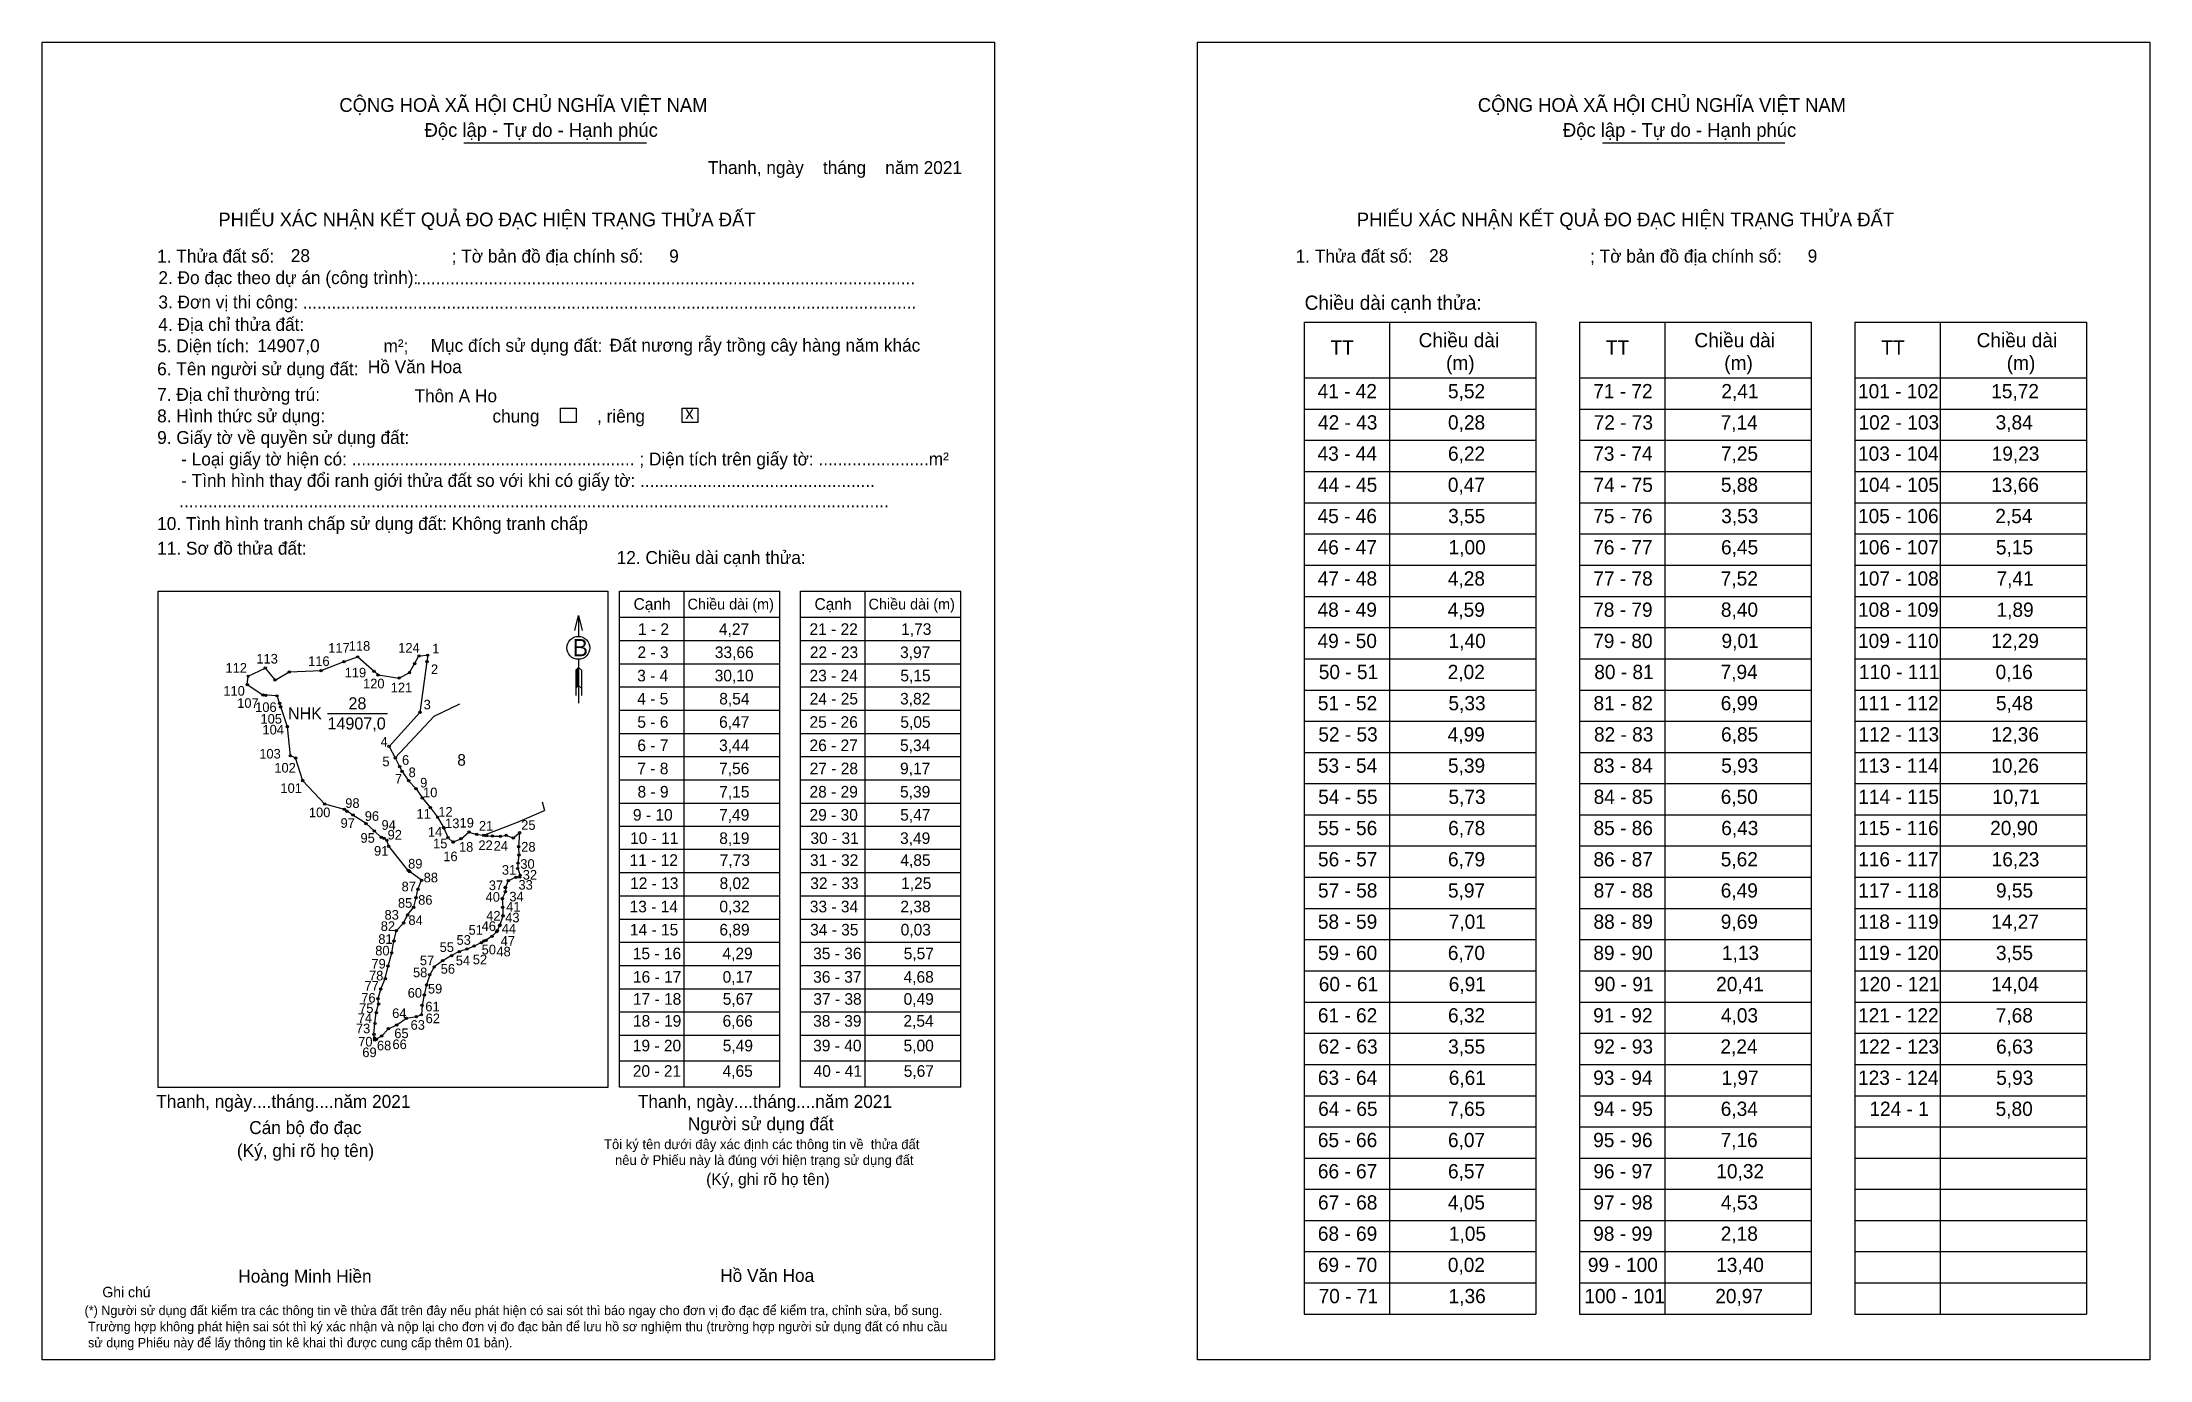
# Model space of a CAD drawing. Extents: x 545001 to 546386, y 1824158 to 1825024.
import ezdxf

# ---------------------------------------------------------------- set-up
doc = ezdxf.new("R2010")
doc.units = 0
for name, color, linetype in [('CanhThua', 7, 'Continuous'), ('kqddKhungInTrang1', 7, 'Continuous'), ('kqddKhungInTrang2', 7, 'Continuous'), ('kqddNoiDung', 7, 'Continuous'), ('kqddTemplate', 7, 'Continuous'), ('MocDinhThua', 7, 'Continuous'), ('NhanDiaChinhThua', 7, 'Continuous'), ('NhanTuCan', 7, 'Continuous'), ('RauThua', 7, 'Continuous'), ('SoHieuDinhThua', 7, 'Continuous')]:
    doc.layers.add(name, color=color, linetype=linetype)

msp = doc.modelspace()

# ---------------------------------------------------------------- linework, layer by layer
at = {"layer": 'CanhThua'}
for p, q in [((545136.3, 1824607.3), (545147.5, 1824612.6)), ((545147.5, 1824612.6), (545154, 1824604.7)), ((545154, 1824604.7), (545163.3, 1824610.1)), ((545163.3, 1824610.1), (545184.2, 1824611)), ((545184.2, 1824611), (545199.3, 1824616.9)), ((545199.3, 1824616.9), (545208.3, 1824620)), ((545208.3, 1824620), (545219, 1824610.5)), ((545219, 1824610.5), (545221.6, 1824608.1)), ((545242.3, 1824609.7), (545245.6, 1824615.5)), ((545245.6, 1824615.5), (545248.5, 1824620.6)), ((545248.5, 1824620.6), (545254.3, 1824621.1)), ((545253.7, 1824616.9), (545249.1, 1824583.5)), ((545254.3, 1824621.1), (545253.7, 1824616.9)), ((545135.7, 1824601.8), (545136.3, 1824607.3)), ((545135.7, 1824601.7), (545135.7, 1824601.8)), ((545146, 1824594.9), (545135.7, 1824601.7)), ((545221.6, 1824608.1), (545235.5, 1824606.1)), ((545235.5, 1824606.1), (545242.3, 1824609.7)), ((545147.9, 1824594.8), (545146, 1824594.9)), ((545155.3, 1824594.4), (545147.9, 1824594.8)), ((545156.9, 1824589.5), (545155.3, 1824594.4)), ((545157.7, 1824587.1), (545156.9, 1824589.5)), ((545162.1, 1824574.1), (545157.7, 1824587.1)), ((545249.1, 1824583.5), (545228.9, 1824561.2)), ((545164, 1824555), (545162.1, 1824574.1)), ((545167.5, 1824553.6), (545164, 1824555)), ((545228.9, 1824561.2), (545232.9, 1824553.6)), ((545172.2, 1824538.6), (545167.5, 1824553.6)), ((545232.9, 1824553.6), (545235.8, 1824547.9)), ((545235.8, 1824547.9), (545237.4, 1824544.8)), ((545237.4, 1824544.8), (545241.7, 1824538.6)), ((545186.6, 1824523.3), (545172.2, 1824538.6)), ((545241.7, 1824538.6), (545246.6, 1824533.4)), ((545246.6, 1824533.4), (545250.8, 1824527.2)), ((545250.8, 1824527.2), (545256, 1824520.9)), ((545199.5, 1824519.8), (545186.6, 1824523.3)), ((545201.3, 1824518.6), (545199.5, 1824519.8)), ((545205.1, 1824516.1), (545201.3, 1824518.6)), ((545213.8, 1824510.5), (545205.1, 1824516.1)), ((545256, 1824520.9), (545260.7, 1824514.7)), ((545260.7, 1824514.7), (545264.8, 1824507.8)), ((545219.1, 1824505.7), (545213.8, 1824510.5)), ((545223.7, 1824501.4), (545219.1, 1824505.7)), ((545225.6, 1824500.8), (545223.7, 1824501.4)), ((545227.4, 1824499.4), (545225.6, 1824500.8)), ((545228.7, 1824495.6), (545227.4, 1824499.4)), ((545264.8, 1824507.8), (545264.9, 1824507.5)), ((545264.9, 1824507.5), (545267.6, 1824501.2)), ((545267.6, 1824501.2), (545270.8, 1824498.3)), ((545271, 1824498.4), (545276.2, 1824500.5)), ((545276.2, 1824500.5), (545281.3, 1824504.9)), ((545281.3, 1824504.9), (545286.5, 1824503.4)), ((545286.5, 1824503.4), (545291.1, 1824502.8)), ((545291.1, 1824502.8), (545292.9, 1824502.5)), ((545292.9, 1824502.5), (545296.8, 1824502.3)), ((545296.8, 1824502.3), (545302, 1824502.2)), ((545302, 1824502.2), (545305.8, 1824502.7)), ((545305.8, 1824502.7), (545310.5, 1824501.1)), ((545310.5, 1824501.1), (545314.6, 1824504.5)), ((545314.6, 1824504.5), (545314, 1824495.3)), ((545241.5, 1824479.7), (545228.7, 1824495.6)), ((545270.8, 1824498.3), (545271, 1824498.4)), ((545314.2, 1824489.9), (545313.5, 1824484.5)), ((545314, 1824495.3), (545314.2, 1824489.9)), ((545242.4, 1824479), (545241.5, 1824479.7)), ((545250.2, 1824473.3), (545242.4, 1824479)), ((545247.8, 1824467.3), (545250.2, 1824473.3)), ((545307.2, 1824473), (545305.3, 1824468.7)), ((545312.3, 1824475.2), (545307.2, 1824473)), ((545314.7, 1824475.3), (545312.3, 1824475.2)), ((545312.3, 1824475.2), (545312.3, 1824475.2)), ((545313.5, 1824484.5), (545313.4, 1824481)), ((545313.4, 1824481), (545315, 1824476.5)), ((545315, 1824476.5), (545314.7, 1824475.3)), ((545245.1, 1824455.5), (545246.6, 1824461.8)), ((545246.6, 1824461.8), (545247.8, 1824467.3)), ((545305.3, 1824465.7), (545303.2, 1824461.2)), ((545303.2, 1824461.2), (545303.6, 1824455.5)), ((545305.3, 1824468.7), (545305.3, 1824468.3)), ((545305.3, 1824468.3), (545305.3, 1824465.7)), ((545233.7, 1824440.2), (545238.4, 1824445.2)), ((545238.4, 1824445.2), (545241, 1824450.5)), ((545241, 1824450.5), (545245.1, 1824455.5)), ((545301.7, 1824443.9), (545301.5, 1824443.4)), ((545303.7, 1824449.8), (545301.7, 1824443.9)), ((545303.6, 1824455.5), (545303.7, 1824450)), ((545303.7, 1824450), (545303.7, 1824449.8)), ((545230.6, 1824425.6), (545232.1, 1824433.4)), ((545232.1, 1824433.4), (545233.7, 1824440.2)), ((545284.7, 1824430), (545280.1, 1824428.1)), ((545289.5, 1824432.3), (545284.7, 1824430)), ((545291.3, 1824433.3), (545289.5, 1824432.3)), ((545292.5, 1824433.9), (545291.3, 1824433.3)), ((545296.4, 1824436.4), (545292.5, 1824433.9)), ((545299.5, 1824439.4), (545296.4, 1824436.4)), ((545300, 1824440.2), (545299.5, 1824439.4)), ((545301.5, 1824443.4), (545300, 1824440.2)), ((545226.4, 1824408.7), (545228.2, 1824416.9)), ((545228.2, 1824416.9), (545230.6, 1824425.6)), ((545258.5, 1824416.4), (545255.6, 1824411.2)), ((545264.1, 1824420.4), (545258.5, 1824416.4)), ((545269.9, 1824423.8), (545264.1, 1824420.4)), ((545275, 1824426.4), (545269.9, 1824423.8)), ((545280.1, 1824428.1), (545275, 1824426.4)), ((545223.4, 1824401.8), (545226.4, 1824408.7)), ((545253.5, 1824404.5), (545252, 1824398)), ((545255.6, 1824411.2), (545253.5, 1824404.5)), ((545220.5, 1824386.4), (545222, 1824392.1)), ((545221.6, 1824395.6), (545223.4, 1824401.8)), ((545222, 1824392.1), (545221.6, 1824395.6)), ((545250.6, 1824391.2), (545250.1, 1824384.9)), ((545252, 1824398), (545250.6, 1824391.2)), ((545218.9, 1824372.1), (545219.6, 1824379.2)), ((545219.6, 1824379.2), (545220.5, 1824386.4)), ((545228.4, 1824375.8), (545224, 1824370.9)), ((545233.9, 1824378.2), (545228.4, 1824375.8)), ((545240.3, 1824382.5), (545233.9, 1824378.2)), ((545246.8, 1824383.6), (545240.3, 1824382.5)), ((545250.1, 1824384.9), (545246.8, 1824383.6)), ((545219.3, 1824369.7), (545218.9, 1824372.1)), ((545219.5, 1824368.4), (545219.3, 1824369.7)), ((545220.5, 1824368.9), (545219.5, 1824368.4)), ((545219.5, 1824368.4), (545219.5, 1824368.4)), ((545224, 1824370.9), (545220.5, 1824368.9))]:
    msp.add_line(p, q, dxfattribs=at)
at = {"layer": 'kqddKhungInTrang1'}
msp.add_lwpolyline([(545000.9, 1825023.7), (545626.6, 1825023.7), (545626.6, 1824158.3), (545000.9, 1824158.3)], close=True, dxfattribs=at)
at = {"layer": 'kqddKhungInTrang2'}
msp.add_lwpolyline([(545760.1, 1825023.7), (546385.7, 1825023.7), (546385.7, 1824158.3), (545760.1, 1824158.3)], close=True, dxfattribs=at)
at = {"layer": 'kqddTemplate'}
for p, q in [((545278.1, 1824957.5), (545397.9, 1824957.5)), ((546026, 1824957.5), (546145.9, 1824957.5)), ((545830.1, 1824839.8), (545982.2, 1824839.8)), ((545830.1, 1824839.8), (545830.1, 1824188.4)), ((545886.1, 1824839.8), (545886.1, 1824188.4)), ((545982.2, 1824839.8), (545982.2, 1824188.4)), ((546011.1, 1824839.8), (546011.1, 1824188.4)), ((546011.1, 1824839.8), (546163.2, 1824839.8)), ((546067, 1824839.8), (546067, 1824188.4)), ((546163.2, 1824839.8), (546163.2, 1824188.4)), ((546192, 1824839.8), (546192, 1824188.4)), ((546192, 1824839.8), (546344.1, 1824839.8)), ((546248, 1824839.8), (546248, 1824188.4)), ((546344.1, 1824839.8), (546344.1, 1824188.4)), ((545830.1, 1824803.2), (545982.2, 1824803.2)), ((546011.1, 1824803.2), (546163.2, 1824803.2)), ((546192, 1824803.2), (546344.1, 1824803.2)), ((545830.1, 1824782.7), (545982.2, 1824782.7)), ((546011.1, 1824782.7), (546163.2, 1824782.7)), ((546192, 1824782.7), (546344.1, 1824782.7)), ((545830.1, 1824762.2), (545982.2, 1824762.2)), ((546011.1, 1824762.2), (546163.2, 1824762.2)), ((546192, 1824762.2), (546344.1, 1824762.2)), ((545830.1, 1824741.7), (545982.2, 1824741.7)), ((546011.1, 1824741.7), (546163.2, 1824741.7)), ((546192, 1824741.7), (546344.1, 1824741.7)), ((545830.1, 1824721.2), (545982.2, 1824721.2)), ((546011.1, 1824721.2), (546163.2, 1824721.2)), ((546192, 1824721.2), (546344.1, 1824721.2)), ((545830.1, 1824700.7), (545982.2, 1824700.7)), ((546011.1, 1824700.7), (546163.2, 1824700.7)), ((546192, 1824700.7), (546344.1, 1824700.7)), ((545830.1, 1824680.2), (545982.2, 1824680.2)), ((546011.1, 1824680.2), (546163.2, 1824680.2)), ((546192, 1824680.2), (546344.1, 1824680.2)), ((545380.2, 1824663.1), (545485.6, 1824663.1)), ((545380.2, 1824337.4), (545380.2, 1824663.1)), ((545422.6, 1824663.1), (545422.6, 1824337.4)), ((545485.6, 1824337.4), (545485.6, 1824663.1)), ((545499.1, 1824663.1), (545604.5, 1824663.1)), ((545499.1, 1824337.4), (545499.1, 1824663.1)), ((545541.5, 1824663.1), (545541.5, 1824337.4)), ((545604.5, 1824337.4), (545604.5, 1824663.1)), ((545830.1, 1824659.7), (545982.2, 1824659.7)), ((546011.1, 1824659.7), (546163.2, 1824659.7)), ((546192, 1824659.7), (546344.1, 1824659.7)), ((545353.3, 1824647.1), (545353.4, 1824633.4)), ((545380.2, 1824646), (545485.6, 1824646)), ((545499.1, 1824646), (545604.5, 1824646)), ((545830.1, 1824639.2), (545982.2, 1824639.2)), ((546011.1, 1824639.2), (546163.2, 1824639.2)), ((546192, 1824639.2), (546344.1, 1824639.2)), ((545380.2, 1824630.8), (545485.6, 1824630.8)), ((545499.1, 1824630.8), (545604.5, 1824630.8)), ((545353.4, 1824612.9), (545351.6, 1824611.2)), ((545353.4, 1824612.1), (545351.6, 1824610.4)), ((545353.4, 1824611.3), (545351.6, 1824609.6)), ((545351.6, 1824611.2), (545351.6, 1824594.7)), ((545353.4, 1824610.5), (545351.6, 1824608.8)), ((545353.4, 1824618.4), (545353.4, 1824589.6)), ((545353.4, 1824612.9), (545355.2, 1824611.2)), ((545355.2, 1824611.2), (545355.2, 1824594.7)), ((545380.2, 1824615.5), (545485.6, 1824615.5)), ((545499.1, 1824615.5), (545604.5, 1824615.5)), ((545830.1, 1824618.7), (545982.2, 1824618.7)), ((546011.1, 1824618.7), (546163.2, 1824618.7)), ((546192, 1824618.7), (546344.1, 1824618.7)), ((545353.4, 1824609.7), (545351.6, 1824608.1)), ((545353.4, 1824609), (545351.6, 1824607.3)), ((545353.4, 1824608.2), (545351.6, 1824606.5)), ((545353.4, 1824607.4), (545351.6, 1824605.7)), ((545353.4, 1824606.6), (545351.6, 1824604.9)), ((545353.4, 1824605.8), (545351.6, 1824604.2)), ((545353.4, 1824605.1), (545351.6, 1824603.4)), ((545353.4, 1824604.3), (545351.6, 1824602.6)), ((545353.4, 1824603.5), (545351.6, 1824601.8)), ((545353.4, 1824602.7), (545351.6, 1824601)), ((545353.4, 1824601.9), (545351.6, 1824600.2)), ((545353.4, 1824601.2), (545351.6, 1824599.5)), ((545353.4, 1824601.2), (545355.2, 1824599.5)), ((545380.2, 1824600.2), (545485.6, 1824600.2)), ((545499.1, 1824600.2), (545604.5, 1824600.2)), ((545830.1, 1824598.2), (545982.2, 1824598.2)), ((546011.1, 1824598.2), (546163.2, 1824598.2)), ((546192, 1824598.2), (546344.1, 1824598.2)), ((545380.2, 1824585), (545485.6, 1824585)), ((545499.1, 1824585), (545604.5, 1824585)), ((545380.2, 1824569.7), (545485.6, 1824569.7)), ((545499.1, 1824569.7), (545604.5, 1824569.7)), ((545830.1, 1824577.7), (545982.2, 1824577.7)), ((546011.1, 1824577.7), (546163.2, 1824577.7)), ((546192, 1824577.7), (546344.1, 1824577.7)), ((545830.1, 1824557.2), (545982.2, 1824557.2)), ((546011.1, 1824557.2), (546163.2, 1824557.2)), ((546192, 1824557.2), (546344.1, 1824557.2)), ((545380.2, 1824554.5), (545485.6, 1824554.5)), ((545499.1, 1824554.5), (545604.5, 1824554.5)), ((545380.2, 1824539.2), (545485.6, 1824539.2)), ((545499.1, 1824539.2), (545604.5, 1824539.2)), ((545830.1, 1824536.8), (545982.2, 1824536.8)), ((546011.1, 1824536.8), (546163.2, 1824536.8)), ((546192, 1824536.8), (546344.1, 1824536.8)), ((545380.2, 1824523.9), (545485.6, 1824523.9)), ((545499.1, 1824523.9), (545604.5, 1824523.9)), ((545830.1, 1824516.3), (545982.2, 1824516.3)), ((546011.1, 1824516.3), (546163.2, 1824516.3)), ((546192, 1824516.3), (546344.1, 1824516.3)), ((545380.2, 1824508.7), (545485.6, 1824508.7)), ((545499.1, 1824508.7), (545604.5, 1824508.7)), ((545485.6, 1824493.4), (545380.2, 1824493.4)), ((545604.5, 1824493.4), (545499.1, 1824493.4)), ((545830.1, 1824495.8), (545982.2, 1824495.8)), ((546011.1, 1824495.8), (546163.2, 1824495.8)), ((546192, 1824495.8), (546344.1, 1824495.8)), ((545485.6, 1824478.2), (545380.2, 1824478.2)), ((545604.5, 1824478.2), (545499.1, 1824478.2)), ((545830.1, 1824475.3), (545982.2, 1824475.3)), ((546011.1, 1824475.3), (546163.2, 1824475.3)), ((546192, 1824475.3), (546344.1, 1824475.3)), ((545485.6, 1824462.9), (545380.2, 1824462.9)), ((545604.5, 1824462.9), (545499.1, 1824462.9)), ((545485.6, 1824447.6), (545380.2, 1824447.6)), ((545604.5, 1824447.6), (545499.1, 1824447.6)), ((545830.1, 1824454.8), (545982.2, 1824454.8)), ((546011.1, 1824454.8), (546163.2, 1824454.8)), ((546192, 1824454.8), (546344.1, 1824454.8)), ((545485.6, 1824432.4), (545380.2, 1824432.4)), ((545604.5, 1824432.4), (545499.1, 1824432.4)), ((545830.1, 1824434.3), (545982.2, 1824434.3)), ((546011.1, 1824434.3), (546163.2, 1824434.3)), ((546192, 1824434.3), (546344.1, 1824434.3)), ((545485.6, 1824417.1), (545380.2, 1824417.1)), ((545604.5, 1824417.1), (545499.1, 1824417.1)), ((545830.1, 1824413.8), (545982.2, 1824413.8)), ((546011.1, 1824413.8), (546163.2, 1824413.8)), ((546192, 1824413.8), (546344.1, 1824413.8)), ((545485.6, 1824401.8), (545380.2, 1824401.8)), ((545604.5, 1824401.8), (545499.1, 1824401.8)), ((545830.1, 1824393.3), (545982.2, 1824393.3)), ((546011.1, 1824393.3), (546163.2, 1824393.3)), ((546192, 1824393.3), (546344.1, 1824393.3)), ((545485.6, 1824386.6), (545380.2, 1824386.6)), ((545604.5, 1824386.6), (545499.1, 1824386.6)), ((545485.6, 1824371.3), (545380.2, 1824371.3)), ((545604.5, 1824371.3), (545499.1, 1824371.3)), ((545830.1, 1824372.8), (545982.2, 1824372.8)), ((546011.1, 1824372.8), (546163.2, 1824372.8)), ((546192, 1824372.8), (546344.1, 1824372.8)), ((545485.6, 1824354.4), (545380.2, 1824354.4)), ((545604.5, 1824354.4), (545499.1, 1824354.4)), ((545830.1, 1824352.3), (545982.2, 1824352.3)), ((546011.1, 1824352.3), (546163.2, 1824352.3)), ((546192, 1824352.3), (546344.1, 1824352.3)), ((545485.6, 1824337.4), (545380.2, 1824337.4)), ((545604.5, 1824337.4), (545499.1, 1824337.4)), ((545830.1, 1824331.8), (545982.2, 1824331.8)), ((546011.1, 1824331.8), (546163.2, 1824331.8)), ((546192, 1824331.8), (546344.1, 1824331.8)), ((545830.1, 1824311.3), (545982.2, 1824311.3)), ((546011.1, 1824311.3), (546163.2, 1824311.3)), ((546192, 1824311.3), (546344.1, 1824311.3)), ((545830.1, 1824290.8), (545982.2, 1824290.8)), ((546011.1, 1824290.8), (546163.2, 1824290.8)), ((546192, 1824290.8), (546344.1, 1824290.8)), ((545830.1, 1824270.3), (545982.2, 1824270.3)), ((546011.1, 1824270.3), (546163.2, 1824270.3)), ((546192, 1824270.3), (546344.1, 1824270.3)), ((545830.1, 1824249.8), (545982.2, 1824249.8)), ((546011.1, 1824249.8), (546163.2, 1824249.8)), ((546192, 1824249.8), (546344.1, 1824249.8)), ((545830.1, 1824229.4), (545982.2, 1824229.4)), ((546011.1, 1824229.4), (546163.2, 1824229.4)), ((546192, 1824229.4), (546344.1, 1824229.4)), ((545830.1, 1824208.9), (545982.2, 1824208.9)), ((546011.1, 1824208.9), (546163.2, 1824208.9)), ((546192, 1824208.9), (546344.1, 1824208.9)), ((545830.1, 1824188.4), (545982.2, 1824188.4)), ((546011.1, 1824188.4), (546163.2, 1824188.4)), ((546192, 1824188.4), (546344.1, 1824188.4))]:
    msp.add_line(p, q, dxfattribs=at)
for points in [[(545341.5, 1824783.3), (545351.7, 1824783.3), (545351.7, 1824773.9), (545341.5, 1824773.9)], [(545421.5, 1824783.3), (545431.7, 1824783.3), (545431.7, 1824773.9), (545421.5, 1824773.9)], [(545077.1, 1824663.1), (545372.7, 1824663.1), (545372.7, 1824337.1), (545077.1, 1824337.1)]]:
    msp.add_lwpolyline(points, close=True, dxfattribs=at)
msp.add_lwpolyline([(545350.9, 1824637.2), (545353.3, 1824647.1), (545355.8, 1824637.2)], dxfattribs=at)
msp.add_circle((545353.2, 1824625.9), 7.51, dxfattribs=at)
at = {"layer": 'MocDinhThua'}
for centre in [(545147.5, 1824612.6), (545163.3, 1824610.1), (545184.2, 1824611), (545199.3, 1824616.9), (545208.3, 1824620), (545219, 1824610.5), (545242.3, 1824609.7), (545245.6, 1824615.5), (545248.5, 1824620.6), (545253.7, 1824616.9), (545254.3, 1824621.1), (545135.7, 1824601.8), (545135.7, 1824601.7), (545136.3, 1824607.3), (545154, 1824604.7), (545221.6, 1824608.1), (545235.5, 1824606.1), (545146, 1824594.9), (545147.9, 1824594.8), (545155.3, 1824594.4), (545156.9, 1824589.5), (545157.7, 1824587.1), (545249.1, 1824583.5), (545162.1, 1824574.1), (545164, 1824555), (545228.9, 1824561.2), (545167.5, 1824553.6), (545232.9, 1824553.6), (545235.8, 1824547.9), (545237.4, 1824544.8), (545172.2, 1824538.6), (545241.7, 1824538.6), (545246.6, 1824533.4), (545250.8, 1824527.2), (545186.6, 1824523.3), (545199.5, 1824519.8), (545201.3, 1824518.6), (545205.1, 1824516.1), (545256, 1824520.9), (545260.7, 1824514.7), (545213.8, 1824510.5), (545219.1, 1824505.7), (545223.7, 1824501.4), (545225.6, 1824500.8), (545227.4, 1824499.4), (545264.8, 1824507.8), (545264.9, 1824507.5), (545267.6, 1824501.2), (545270.8, 1824498.3), (545271, 1824498.4), (545276.2, 1824500.5), (545281.3, 1824504.9), (545286.5, 1824503.4), (545291.1, 1824502.8), (545292.9, 1824502.5), (545296.8, 1824502.3), (545302, 1824502.2), (545305.8, 1824502.7), (545310.5, 1824501.1), (545314.6, 1824504.5), (545228.7, 1824495.6), (545313.5, 1824484.5), (545314, 1824495.3), (545314.2, 1824489.9), (545241.5, 1824479.7), (545242.4, 1824479), (545250.2, 1824473.3), (545307.2, 1824473), (545312.3, 1824475.2), (545312.3, 1824475.2), (545313.4, 1824481), (545314.7, 1824475.3), (545315, 1824476.5), (545246.6, 1824461.8), (545247.8, 1824467.3), (545303.2, 1824461.2), (545305.3, 1824468.7), (545305.3, 1824468.3), (545305.3, 1824465.7), (545238.4, 1824445.2), (545241, 1824450.5), (545245.1, 1824455.5), (545301.5, 1824443.4), (545301.7, 1824443.9), (545303.6, 1824455.5), (545303.7, 1824450), (545303.7, 1824449.8), (545232.1, 1824433.4), (545233.7, 1824440.2), (545284.7, 1824430), (545289.5, 1824432.3), (545291.3, 1824433.3), (545292.5, 1824433.9), (545296.4, 1824436.4), (545299.5, 1824439.4), (545300, 1824440.2), (545228.2, 1824416.9), (545230.6, 1824425.6), (545258.5, 1824416.4), (545264.1, 1824420.4), (545269.9, 1824423.8), (545275, 1824426.4), (545280.1, 1824428.1), (545223.4, 1824401.8), (545226.4, 1824408.7), (545253.5, 1824404.5), (545255.6, 1824411.2), (545221.6, 1824395.6), (545222, 1824392.1), (545250.6, 1824391.2), (545252, 1824398), (545219.6, 1824379.2), (545220.5, 1824386.4), (545228.4, 1824375.8), (545233.9, 1824378.2), (545240.3, 1824382.5), (545246.8, 1824383.6), (545250.1, 1824384.9), (545218.9, 1824372.1), (545219.3, 1824369.7), (545219.5, 1824368.4), (545219.5, 1824368.4), (545220.5, 1824368.9), (545224, 1824370.9)]:
    msp.add_circle(centre, 0.758, dxfattribs=at)
at = {"layer": 'NhanDiaChinhThua'}
msp.add_line((545188.4, 1824582.9), (545227.9, 1824582.9), dxfattribs=at)
at = {"layer": 'RauThua'}
for p, q in [((545258.4, 1824581.1), (545275.4, 1824589.1)), ((545232.9, 1824553.6), (545258.4, 1824581.1)), ((545313.2, 1824511.5), (545319.3, 1824514.1)), ((545319.3, 1824514.1), (545330.9, 1824519)), ((545329.5, 1824524.8), (545330.9, 1824519)), ((545291.1, 1824502.8), (545313.2, 1824511.5))]:
    msp.add_line(p, q, dxfattribs=at)

# ---------------------------------------------------------------- texts
at = {"layer": 'kqddNoiDung'}
for s, height, p in [('Thanh, ngày    tháng    năm 2021  ', 8.478, (545438.3, 1824937.1)), ('28', 8.48, (545164.3, 1824879.3)), ('9', 8.48, (545412.9, 1824879)), ('28', 8.48, (545912.2, 1824879.3)), ('9', 8.48, (546160.9, 1824879)), ('........................................................................................................', 8.4782, (545246.9, 1824864.7)), ('................................................................................................................................', 8.4782, (545172.1, 1824848.6)), ('14907,0', 8.48, (545142.3, 1824820.1)), ('Đất nương rẫy trồng cây hàng năm khác', 8.478, (545373.8, 1824820.4)), ('Hồ Văn Hoa', 8.48, (545214.9, 1824806.3)), ('Thôn A Ho', 8.48, (545245.6, 1824787.2)), ('41 - 42', 9.37, (545838.9, 1824789.8)), ('5,52', 9.37, (545924.6, 1824789.8)), ('71 - 72', 9.37, (546020, 1824789.8)), ('2,41', 9.37, (546104.2, 1824789.8)), ('101 - 102', 9.37, (546194, 1824789.8)), ('15,72', 9.37, (546281.5, 1824789.8)), ('x', 8.48, (545423.4, 1824776.1)), ('42 - 43', 9.37, (545839.2, 1824769.3)), ('0,28', 9.37, (545924.6, 1824769.3)), ('72 - 73', 9.37, (546020.3, 1824769.3)), ('7,14', 9.37, (546103.7, 1824769.3)), ('102 - 103', 9.37, (546194.3, 1824769.3)), ('3,84', 9.37, (546284.4, 1824769.3)), ('43 - 44', 9.37, (545838.9, 1824748.8)), ('6,22', 9.37, (545924.6, 1824748.8)), ('73 - 74', 9.37, (546020, 1824748.8)), ('7,25', 9.37, (546103.9, 1824748.8)), ('103 - 104', 9.37, (546194, 1824748.8)), ('19,23', 9.37, (546281.8, 1824748.8)), ('44 - 45', 9.37, (545839.1, 1824728.3)), ('0,47', 9.37, (545924.5, 1824728.3)), ('74 - 75', 9.37, (546020.2, 1824728.3)), ('5,88', 9.37, (546103.9, 1824728.3)), ('104 - 105', 9.37, (546194.2, 1824728.3)), ('13,66', 9.37, (546281.5, 1824728.3)), ('45 - 46', 9.37, (545838.9, 1824707.8)), ('3,55', 9.37, (545924.7, 1824707.8)), ('75 - 76', 9.37, (546020, 1824707.8)), ('3,53', 9.37, (546104.1, 1824707.8)), ('105 - 106', 9.37, (546194, 1824707.8)), ('2,54', 9.37, (546284.2, 1824707.8)), ('46 - 47', 9.37, (545838.9, 1824687.3)), ('1,00', 9.37, (545925, 1824687.3)), ('76 - 77', 9.37, (546020, 1824687.3)), ('6,45', 9.37, (546104, 1824687.3)), ('106 - 107', 9.37, (546194.1, 1824687.3)), ('5,15', 9.37, (546284.6, 1824687.3)), ('47 - 48', 9.37, (545839, 1824666.8)), ('4,28', 9.37, (545924.5, 1824666.8)), ('77 - 78', 9.37, (546020.1, 1824666.8)), ('7,52', 9.37, (546103.8, 1824666.8)), ('107 - 108', 9.37, (546194.1, 1824666.8)), ('7,41', 9.37, (546285, 1824666.8)), ('48 - 49', 9.37, (545838.9, 1824646.3)), ('4,59', 9.37, (545924.4, 1824646.3)), ('78 - 79', 9.37, (546020, 1824646.3)), ('8,40', 9.37, (546103.9, 1824646.3)), ('108 - 109', 9.37, (546194, 1824646.3)), ('1,89', 9.37, (546285, 1824646.3)), ('1 - 2', 7.63, (545392.4, 1824634.4)), ('4,27', 7.63, (545445.6, 1824634.4)), ('21 - 22', 7.63, (545505.1, 1824634.4)), ('1,73', 7.63, (545565.3, 1824634.4)), ('2 - 3', 7.63, (545392.1, 1824619.2)), ('33,66', 7.63, (545442.9, 1824619.2)), ('22 - 23', 7.63, (545505.3, 1824619.2)), ('3,97', 7.63, (545564.6, 1824619.2)), ('49 - 50', 9.37, (545838.9, 1824625.8)), ('1,40', 9.37, (545925, 1824625.8)), ('79 - 80', 9.37, (546020, 1824625.8)), ('9,01', 9.37, (546104.3, 1824625.8)), ('109 - 110', 9.37, (546194, 1824625.8)), ('12,29', 9.37, (546281.5, 1824625.8)), ('3 - 4', 7.63, (545391.9, 1824603.9)), ('30,10', 7.63, (545442.8, 1824603.9)), ('23 - 24', 7.63, (545505.1, 1824603.9)), ('5,15', 7.63, (545564.8, 1824603.9)), ('50 - 51', 9.37, (545839.7, 1824605.4)), ('2,02', 9.37, (545924.4, 1824605.4)), ('80 - 81', 9.37, (546020.7, 1824605.4)), ('7,94', 9.37, (546103.7, 1824605.4)), ('110 - 111', 9.37, (546194.6, 1824605.4)), ('0,16', 9.37, (546284.4, 1824605.4)), ('4 - 5', 7.63, (545391.9, 1824588.7)), ('8,54', 7.63, (545445.8, 1824588.7)), ('24 - 25', 7.63, (545505.2, 1824588.7)), ('3,82', 7.63, (545564.6, 1824588.7)), ('51 - 52', 9.37, (545839.1, 1824584.9)), ('5,33', 9.37, (545924.9, 1824584.9)), ('81 - 82', 9.37, (546020.2, 1824584.9)), ('6,99', 9.37, (546103.8, 1824584.9)), ('111 - 112', 9.37, (546194, 1824584.9)), ('5,48', 9.37, (546284.6, 1824584.9)), ('5 - 6', 7.63, (545392, 1824573.4)), ('6,47', 7.63, (545445.7, 1824573.4)), ('25 - 26', 7.63, (545505.1, 1824573.4)), ('5,05', 7.63, (545564.8, 1824573.4)), ('52 - 53', 9.37, (545839.4, 1824564.4)), ('4,99', 9.37, (545924.4, 1824564.4)), ('82 - 83', 9.37, (546020.5, 1824564.4)), ('6,85', 9.37, (546104, 1824564.4)), ('112 - 113', 9.37, (546194.3, 1824564.4)), ('12,36', 9.37, (546281.5, 1824564.4)), ('6 - 7', 7.63, (545392, 1824558.1)), ('3,44', 7.63, (545445.7, 1824558.1)), ('26 - 27', 7.63, (545505.1, 1824558.1)), ('5,34', 7.63, (545564.6, 1824558.1)), ('7 - 8', 7.63, (545392, 1824542.9)), ('7,56', 7.63, (545445.7, 1824542.9)), ('27 - 28', 7.63, (545505.2, 1824542.9)), ('9,17', 7.63, (545564.6, 1824542.9)), ('53 - 54', 9.37, (545839.1, 1824543.9)), ('5,39', 9.37, (545924.6, 1824543.9)), ('83 - 84', 9.37, (546020.1, 1824543.9)), ('5,93', 9.37, (546104.1, 1824543.9)), ('113 - 114', 9.37, (546194, 1824543.9)), ('10,26', 9.37, (546281.5, 1824543.9)), ('8 - 9', 7.63, (545392.1, 1824527.6)), ('7,15', 7.63, (545445.8, 1824527.6)), ('28 - 29', 7.63, (545505.1, 1824527.6)), ('5,39', 7.63, (545564.6, 1824527.6)), ('54 - 55', 9.37, (545839.3, 1824523.4)), ('5,73', 9.37, (545924.9, 1824523.4)), ('84 - 85', 9.37, (546020.3, 1824523.4)), ('6,50', 9.37, (546103.8, 1824523.4)), ('114 - 115', 9.37, (546194.2, 1824523.4)), ('10,71', 9.37, (546282.1, 1824523.4)), ('9 - 10', 7.63, (545389.1, 1824512.4)), ('7,49', 7.63, (545445.7, 1824512.4)), ('29 - 30', 7.63, (545505.1, 1824512.4)), ('5,47', 7.63, (545564.7, 1824512.4)), ('10 - 11', 7.63, (545387.2, 1824497.1)), ('8,19', 7.63, (545445.8, 1824497.1)), ('30 - 31', 7.63, (545505.7, 1824497.1)), ('3,49', 7.63, (545564.6, 1824497.1)), ('55 - 56', 9.37, (545839.1, 1824502.9)), ('6,78', 9.37, (545924.7, 1824502.9)), ('85 - 86', 9.37, (546020.2, 1824502.9)), ('6,43', 9.37, (546104.1, 1824502.9)), ('115 - 116', 9.37, (546194, 1824502.9)), ('20,90', 9.37, (546280.8, 1824502.9)), ('11 - 12', 7.63, (545386.9, 1824482.7)), ('7,73', 7.63, (545446.1, 1824482.7)), ('31 - 32', 7.63, (545505.4, 1824482.7)), ('4,85', 7.63, (545564.8, 1824482.7)), ('56 - 57', 9.37, (545839.2, 1824482.4)), ('6,79', 9.37, (545924.6, 1824482.4)), ('86 - 87', 9.37, (546020.2, 1824482.4)), ('5,62', 9.37, (546103.8, 1824482.4)), ('116 - 117', 9.37, (546194.1, 1824482.4)), ('16,23', 9.37, (546281.8, 1824482.4)), ('12 - 13', 7.63, (545387.2, 1824467.5)), ('8,02', 7.63, (545446, 1824467.5)), ('32 - 33', 7.63, (545505.6, 1824467.5)), ('1,25', 7.63, (545565.3, 1824467.5)), ('57 - 58', 9.37, (545839.2, 1824461.9)), ('5,97', 9.37, (545924.6, 1824461.9)), ('87 - 88', 9.37, (546020.3, 1824461.9)), ('6,49', 9.37, (546103.8, 1824461.9)), ('117 - 118', 9.37, (546194.1, 1824461.9)), ('9,55', 9.37, (546284.6, 1824461.9)), ('13 - 14', 7.63, (545386.9, 1824452.2)), ('0,32', 7.63, (545445.9, 1824452.2)), ('33 - 34', 7.63, (545505.3, 1824452.2)), ('2,38', 7.63, (545564.8, 1824452.2)), ('14 - 15', 7.63, (545387.1, 1824437)), ('6,89', 7.63, (545445.9, 1824437)), ('34 - 35', 7.63, (545505.5, 1824437)), ('0,03', 7.63, (545565, 1824437)), ('58 - 59', 9.37, (545839.1, 1824441.4)), ('7,01', 9.37, (545925.1, 1824441.4)), ('88 - 89', 9.37, (546020.2, 1824441.4)), ('9,69', 9.37, (546103.8, 1824441.4)), ('118 - 119', 9.37, (546194, 1824441.4)), ('14,27', 9.37, (546281.5, 1824441.4)), ('59 - 60', 9.37, (545839.1, 1824420.9)), ('6,70', 9.37, (545924.5, 1824420.9)), ('89 - 90', 9.37, (546020.1, 1824420.9)), ('1,13', 9.37, (546104.6, 1824420.9)), ('119 - 120', 9.37, (546194, 1824420.9)), ('3,55', 9.37, (546284.6, 1824420.9)), ('15 - 16', 7.63, (545389, 1824421.4)), ('4,29', 7.63, (545447.9, 1824421.4)), ('35 - 36', 7.63, (545507.5, 1824421.4)), ('5,57', 7.63, (545567, 1824421.4)), ('16 - 17', 7.63, (545389.1, 1824406)), ('0,17', 7.63, (545448, 1824406)), ('36 - 37', 7.63, (545507.5, 1824406)), ('4,68', 7.63, (545566.9, 1824406)), ('60 - 61', 9.37, (545839.7, 1824400.4)), ('6,91', 9.37, (545925.1, 1824400.4)), ('90 - 91', 9.37, (546020.6, 1824400.4)), ('20,41', 9.37, (546100.8, 1824400.4)), ('120 - 121', 9.37, (546194.6, 1824400.4)), ('14,04', 9.37, (546281.4, 1824400.4)), ('17 - 18', 7.63, (545389.1, 1824391.5)), ('5,67', 7.63, (545448.1, 1824391.5)), ('37 - 38', 7.63, (545507.6, 1824391.5)), ('0,49', 7.63, (545566.9, 1824391.5)), ('61 - 62', 9.37, (545839.1, 1824379.9)), ('6,32', 9.37, (545924.6, 1824379.9)), ('91 - 92', 9.37, (546020, 1824379.9)), ('4,03', 9.37, (546103.9, 1824379.9)), ('121 - 122', 9.37, (546194, 1824379.9)), ('7,68', 9.37, (546284.5, 1824379.9)), ('18 - 19', 7.63, (545389.1, 1824377.1)), ('6,66', 7.63, (545448, 1824377.1)), ('38 - 39', 7.63, (545507.5, 1824377.1)), ('2,54', 7.63, (545566.8, 1824377.1)), ('19 - 20', 7.63, (545389, 1824360.9)), ('5,49', 7.63, (545448.1, 1824360.9)), ('39 - 40', 7.63, (545507.5, 1824360.9)), ('5,00', 7.63, (545566.9, 1824360.9)), ('62 - 63', 9.37, (545839.4, 1824359.4)), ('3,55', 9.37, (545924.7, 1824359.4)), ('92 - 93', 9.37, (546020.3, 1824359.4)), ('2,24', 9.37, (546103.6, 1824359.4)), ('122 - 123', 9.37, (546194.3, 1824359.4)), ('6,63', 9.37, (546284.7, 1824359.4)), ('20 - 21', 7.63, (545389, 1824344.2)), ('4,65', 7.63, (545448, 1824344.2)), ('40 - 41', 7.63, (545507.8, 1824344.2)), ('5,67', 7.63, (545567, 1824344.2)), ('63 - 64', 9.37, (545839.1, 1824338.9)), ('6,61', 9.37, (545925.1, 1824338.9)), ('93 - 94', 9.37, (546020, 1824338.9)), ('1,97', 9.37, (546104.3, 1824338.9)), ('123 - 124', 9.37, (546194, 1824338.9)), ('5,93', 9.37, (546284.8, 1824338.9)), ('Thanh, ngày....tháng....năm 2021', 8.478, (545075.9, 1824323.8)), ('Thanh, ngày....tháng....năm 2021', 8.478, (545392.3, 1824323.8)), ('64 - 65', 9.37, (545839.3, 1824318.5)), ('7,65', 9.37, (545924.7, 1824318.5)), ('94 - 95', 9.37, (546020.2, 1824318.5)), ('6,34', 9.37, (546103.8, 1824318.5)), ('124 - 1', 9.37, (546201.5, 1824318.5)), ('5,80', 9.37, (546284.4, 1824318.5)), ('65 - 66', 9.37, (545839.1, 1824298)), ('6,07', 9.37, (545924.6, 1824298)), ('95 - 96', 9.37, (546020, 1824298)), ('7,16', 9.37, (546103.7, 1824298)), ('66 - 67', 9.37, (545839.1, 1824277.5)), ('6,57', 9.37, (545924.6, 1824277.5)), ('96 - 97', 9.37, (546020.1, 1824277.5)), ('10,32', 9.37, (546100.9, 1824277.5)), ('67 - 68', 9.37, (545839.2, 1824257)), ('4,05', 9.37, (545924.5, 1824257)), ('97 - 98', 9.37, (546020.1, 1824257)), ('4,53', 9.37, (546103.9, 1824257)), ('68 - 69', 9.37, (545839.1, 1824236.5)), ('1,05', 9.37, (545925.2, 1824236.5)), ('98 - 99', 9.37, (546020, 1824236.5)), ('2,18', 9.37, (546103.8, 1824236.5)), ('69 - 70', 9.37, (545839.1, 1824216)), ('0,02', 9.37, (545924.5, 1824216)), ('99 - 100', 9.37, (546016.5, 1824216)), ('13,40', 9.37, (546100.8, 1824216)), ('Hồ Văn Hoa', 8.48, (545446.4, 1824209.5)), ('70 - 71', 9.37, (545839.6, 1824195.5)), ('1,36', 9.37, (545925, 1824195.5)), ('100 - 101', 9.37, (546014.2, 1824195.5)), ('20,97', 9.37, (546100.2, 1824195.5))]:
    msp.add_text(s, height=height, dxfattribs=at).set_placement(p)
at = {"layer": 'kqddTemplate'}
for s, height, p in [('CỘNG HOÀ XÃ HỘI CHỦ NGHĨA VIỆT NAM', 9.043, (545196.2, 1824977.9)), ('CỘNG HOÀ XÃ HỘI CHỦ NGHĨA VIỆT NAM', 9.043, (545944.2, 1824977.9)), ('Độc lập - Tự do - Hạnh phúc', 9.043, (545252.2, 1824961.5)), ('Độc lập - Tự do - Hạnh phúc', 9.043, (546000.1, 1824961.5)), ('PHIẾU XÁC NHẬN KẾT QUẢ ĐO ĐẠC HIỆN TRẠNG THỬA ĐẤT', 9.043, (545116.7, 1824902.7)), ('PHIẾU XÁC NHẬN KẾT QUẢ ĐO ĐẠC HIỆN TRẠNG THỬA ĐẤT', 9.043, (545864.7, 1824902.7)), ('1. Thửa đất số:                                     ; Tờ bản đồ địa chính số:', 8.478, (545076.5, 1824878.9)), ('1. Thửa đất số:                                     ; Tờ bản đồ địa chính số:', 8.478, (545824.5, 1824878.9)), ('2. Đo đạc theo dự án (công trình): ', 8.478, (545077.3, 1824864.8)), ('3. Đơn vị thi công: ', 8.478, (545077.3, 1824848.8)), ('Chiều dài cạnh thửa:', 9.368, (545830.4, 1824847.9)), ('4. Địa chỉ thửa đất:', 8.478, (545077.3, 1824834.1)), ('Chiều dài', 9.37, (545905.3, 1824823.3)), ('Chiều dài', 9.37, (546086.5, 1824823.3)), ('Chiều dài', 9.37, (546271.9, 1824823.3)), ('5. Diện tích:                            m²; ', 8.478, (545076.5, 1824820)), ('Mục đích sử dụng đất:', 8.478, (545256.2, 1824820.3)), ('TT', 9.37, (545847.4, 1824818.5)), ('(m)', 9.37, (545923.3, 1824808.4)), ('TT', 9.37, (546028.3, 1824818.5)), ('(m)', 9.37, (546106.1, 1824808.4)), ('TT', 9.37, (546209.3, 1824818.5)), ('(m)', 9.37, (546291.7, 1824808.4)), ('6. Tên người sử dụng đất:', 8.478, (545076.5, 1824804.9)), ('7. Địa chỉ thường trú:', 8.478, (545076.5, 1824788.1)), ('8. Hình thức sử dụng:', 8.478, (545076.5, 1824774)), ('chung            , riêng', 8.478, (545296.8, 1824773.9)), ('9. Giấy tờ về quyền sử dụng đất:', 8.478, (545076.5, 1824759.8)), ('     - Loại giấy tờ hiện có: ........................................................... ; Diện tích trên giấy tờ: .......................m²', 8.4782, (545076.5, 1824745.7)), ('     - Tình hình thay đổi ranh giới thửa đất so với khi có giấy tờ: .................................................', 8.4782, (545076.5, 1824731.6)), ('10. Tình hình tranh chấp sử dụng đất: Không tranh chấp', 8.478, (545076.5, 1824703.3)), ('....................................................................................................................................................', 8.4782, (545091, 1824718.2)), ('11. Sơ đồ thửa đất:', 8.478, (545076.5, 1824687.1)), ('12. Chiều dài cạnh thửa:', 8.478, (545378.4, 1824681)), ('Cạnh', 7.63, (545389.5, 1824650.9)), ('Chiều dài (m)', 7.065, (545425, 1824651.1)), ('Cạnh', 7.63, (545508.4, 1824650.9)), ('Chiều dài (m)', 7.065, (545543.9, 1824651.1)), ('B', 11.3, (545349.5, 1824620.4)), ('Cán bộ đo đạc', 8.478, (545137, 1824306.6)), ('Người sử dụng đất', 8.478, (545425.2, 1824309.1)), ('(Ký, ghi rõ họ tên)', 8.478, (545128.9, 1824291.6)), ('Tôi ký tên dưới đây xác định các thông tin về  thửa đất ', 6.41, (545370.1, 1824296.7)), ('nêu ở Phiếu này là đúng với hiện trạng sử dụng đất', 6.41, (545377.3, 1824286.3)), ('(Ký, ghi rõ họ tên)', 7.63, (545437.2, 1824273.2)), ('Hoàng Minh Hiền', 8.478, (545129.8, 1824209)), ('(*) Người sử dụng đất kiểm tra các thông tin về thửa đất trên đây nếu phát hiện có sai sót thì báo ngay cho đơn vị đo đạc để kiểm tra, chỉnh sửa, bổ sung.', 6.1806, (545028.8, 1824187.7)), ('Ghi chú', 6.87, (545040.5, 1824199.4)), (' Trường hợp không phát hiện sai sót thì ký xác nhận và nộp lại cho đơn vị đo đạc bản để lưu hồ sơ nghiệm thu (trường hợp người sử dụng đất có nhu cầu', 6.1806, (545028.8, 1824177.1)), (' sử dụng Phiếu này để lấy thông tin kê khai thì được cung cấp thêm 01 bản).', 6.181, (545028.8, 1824166.5))]:
    msp.add_text(s, height=height, dxfattribs=at).set_placement(p)
at = {"layer": 'NhanDiaChinhThua'}
for s, p in [('NHK', (545162.4, 1824578.9)), ('28', (545202.2, 1824585.5)), ('14907,0', (545188.4, 1824572.3))]:
    msp.add_text(s, height=7.92, dxfattribs=at).set_placement(p)
at = {"layer": 'NhanTuCan'}
msp.add_text('8', height=7.58, dxfattribs=at).set_placement((545273.7, 1824548.5))
at = {"layer": 'SoHieuDinhThua'}
for s, p in [('117', (545188.9, 1824622.7)), ('118', (545202.4, 1824624)), ('124', (545234.9, 1824622.8)), ('1', (545257.2, 1824622.3)), ('112', (545121.4, 1824609.6)), ('113', (545141.7, 1824615.6)), ('116', (545175.7, 1824614)), ('119', (545199.7, 1824606.5)), ('2', (545256.4, 1824608.7)), ('110', (545120, 1824594.5)), ('120', (545211.8, 1824599.3)), ('121', (545230, 1824596.7)), ('107', (545129.1, 1824586.5)), ('106', (545140.9, 1824583.8)), ('105', (545144.4, 1824576.1)), ('3', (545251.6, 1824585.5)), ('104', (545145.7, 1824569)), ('103', (545143.6, 1824553.2)), ('4', (545223.3, 1824561.1)), ('6', (545237.4, 1824549.1)), ('102', (545153.5, 1824544)), ('5', (545224.5, 1824548.1)), ('7', (545232.7, 1824536.7)), ('8', (545241.7, 1824541)), ('101', (545157.5, 1824530.6)), ('98', (545200.1, 1824520.8)), ('9', (545249.3, 1824534.2)), ('10', (545251.2, 1824527.8)), ('100', (545176.2, 1824514.7)), ('97', (545197, 1824507.7)), ('96', (545212.9, 1824512.3)), ('11', (545246.9, 1824513.8)), ('12', (545261.2, 1824515.1)), ('13', (545265.7, 1824507.5)), ('19', (545275.2, 1824507.9)), ('95', (545210.1, 1824497.9)), ('94', (545223.9, 1824506.4)), ('92', (545227.9, 1824500)), ('14', (545254.4, 1824501.9)), ('15', (545257.8, 1824494.3)), ('22', (545287.6, 1824493.1)), ('21', (545287.9, 1824505.9)), ('24', (545297.6, 1824492.7)), ('25', (545315.7, 1824506.4)), ('91', (545219, 1824489.4)), ('89', (545241.4, 1824481)), ('16', (545264.5, 1824485.8)), ('18', (545274.8, 1824492)), ('30', (545315.1, 1824480.8)), ('28', (545315.7, 1824492.1)), ('87', (545237.1, 1824466)), ('88', (545251.6, 1824471.9)), ('37', (545294.4, 1824466.8)), ('31', (545303, 1824476.9)), ('33', (545313.9, 1824467.1)), ('32', (545316.7, 1824473.7)), ('85', (545234.7, 1824455.2)), ('86', (545248, 1824457.2)), ('40', (545292.3, 1824459.2)), ('41', (545305.8, 1824452.7)), ('34', (545307.9, 1824459.4)), ('82', (545223.4, 1824440)), ('83', (545225.9, 1824447.4)), ('84', (545241.6, 1824443.9)), ('51', (545281.1, 1824437.5)), ('46', (545289.7, 1824440)), ('42', (545292.7, 1824446.8)), ('44', (545302.9, 1824438.3)), ('43', (545305.2, 1824445.6)), ('80', (545219.8, 1824423.9)), ('81', (545221.8, 1824431.5)), ('55', (545262.1, 1824426.2)), ('53', (545273.2, 1824430.9)), ('50', (545289.7, 1824424.6)), ('47', (545302.2, 1824430.3)), ('79', (545217.3, 1824415.3)), ('57', (545249.1, 1824417.5)), ('56', (545262.8, 1824411.9)), ('54', (545272.7, 1824417.4)), ('52', (545283.9, 1824418.1)), ('48', (545299.4, 1824423.3)), ('77', (545212.7, 1824400.8)), ('78', (545215.7, 1824407.5)), ('60', (545241.1, 1824396.2)), ('58', (545244.6, 1824409.6)), ('59', (545254.4, 1824398.9)), ('75', (545209.2, 1824386.1)), ('76', (545210.6, 1824392.9)), ('64', (545230.9, 1824382.8)), ('61', (545252.7, 1824387.2)), ('73', (545207.1, 1824372.8)), ('74', (545208.3, 1824379.6)), ('65', (545232.3, 1824369.6)), ('63', (545243, 1824375.1)), ('62', (545252.9, 1824379.4)), ('70', (545208.6, 1824364.1)), ('69', (545211.3, 1824357.1)), ('68', (545220.9, 1824361.6)), ('66', (545231.1, 1824362.4))]:
    msp.add_text(s, height=6.32, dxfattribs=at).set_placement(p)

doc.saveas('drawing.dxf')
